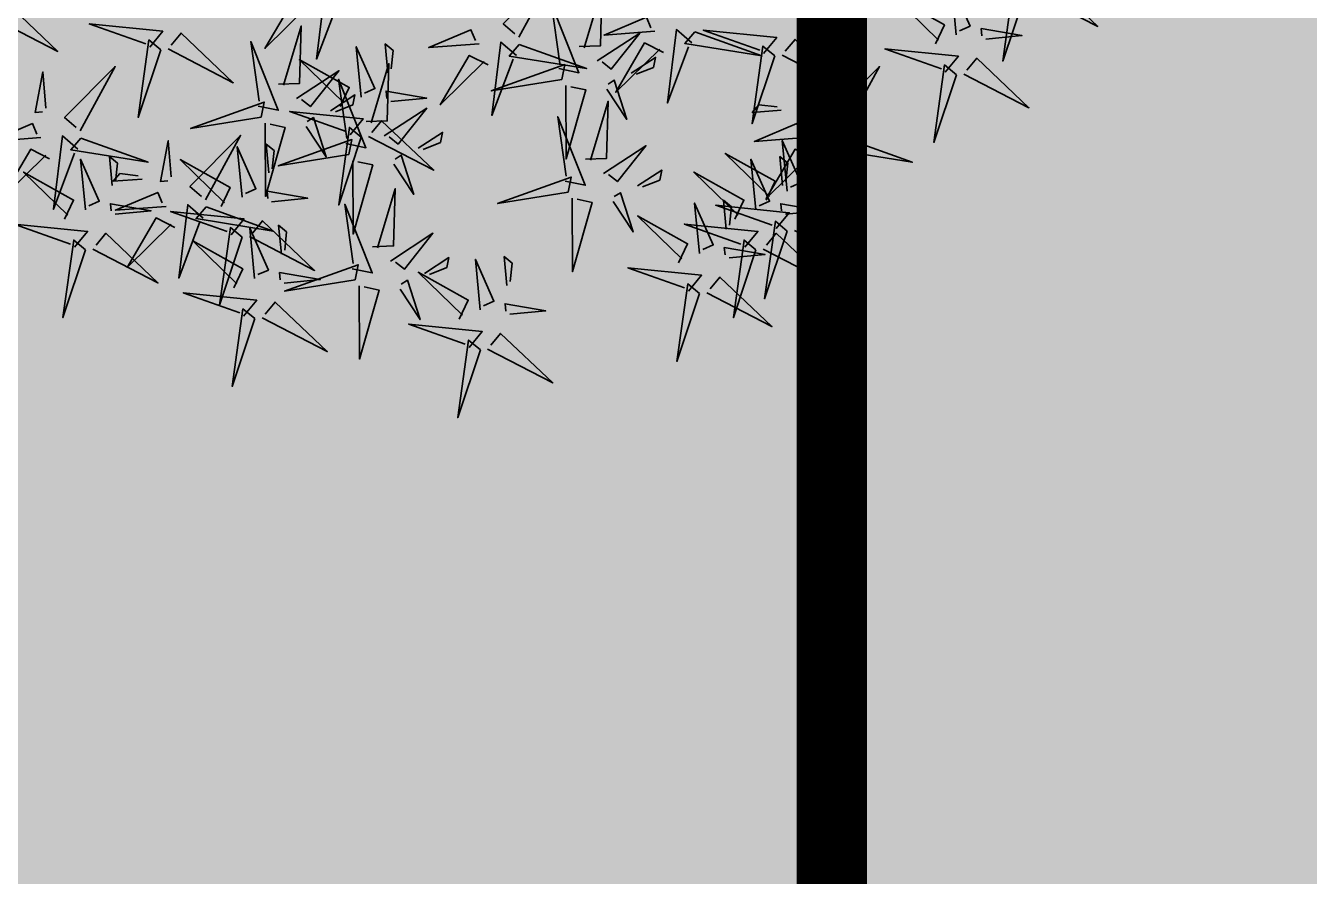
# Model space of a CAD drawing. Header units: millimetres. Extents: x -176651 to 424033, y -469666 to 486614.
# Drawn here: x 220462 to 221195, y 137448 to 137934 of the extents above; entities that cross this region are included whole.
import ezdxf

# ---------------------------------------------------------------- set-up
doc = ezdxf.new("R2010")
doc.units = ezdxf.units.MM
doc.linetypes.add('1625W-Roof Plan$0$DASHED', pattern=[0.75, 0.5, -0.25])
doc.layers.add('1625_West Villa$0$ad-Landscape', color=8, linetype='Continuous', lineweight=35)
for name, color, linetype in [('1625_West Villa$0$ad-Verandah', 8, 'Continuous'), ('1625W-Roof Plan$0$ad-Secondary Roof', 8, 'Continuous'), ('ad-Road', 8, 'Continuous'), ('ad-Road Hatch', 8, 'Continuous')]:
    doc.layers.add(name, color=color, linetype=linetype)

# ---------------------------------------------------------------- blocks, each defined once
blk = doc.blocks.new('A$C4fb60e89')
at = {"layer": 'ad-Road Hatch', "ltscale": 5, "transparency": 33554687}
h = blk.add_hatch(dxfattribs=at)
h.set_pattern_fill('AR-HBONE', color=256, scale=15)
h.set_pattern_definition([(45, (-193247.7, -428758.8), (0, 2155.2615), [4572, -1524]), (135, (-192170.1, -427681.1), (2e-13, 2155.2615), [4572, -1524])])
h.paths.add_polyline_path([(175594.49, -250240.98), (169177.86, -249341.09), (167473.46, -249057.13), (167473.46, -138693.88), (101313.46, -138693.88), (101313.46, -199953.88), (101307.71, -237994.62), (101040.35, -268290.99), (101007.75, -280967.74), (101066.44, -293683.61), (101242.5, -311127.18), (100909.94, -319343.59), (100949.06, -333937.5), (100668.66, -366959.64), (100727.35, -390982.85), (100668.66, -404585.58), (100538.24, -420418.47), (100466.51, -428758.78), (92426.17, -427265.48), (92163.46, -427209.5), (92163.46, -321453.88), (24803.46, -321453.88), (24803.46, -412960.51), (15653.46, -411028.55), (15653.5, -321452.2), (-19535.1, -321452.19), (-34427.45, -319476.7), (-65207.39, -315394.6), (-171770.14, -301268.1), (-185853.92, -298333.14), (-193247.71, -296831.54), (-193244.04, -292907.62), (-191913.77, -285219.41), (-191838.82, -284678.82), (-183397.39, -286393.18), (-169722.94, -289242.84), (-53141.22, -304697.51), (-18730.12, -309262.19), (15653.31, -309262.2), (15653.46, 703.42), (24803.46, 1114.59), (24803.46, -129543.88), (92163.46, -129543.88), (92163.46, 15133.29), (101313.46, 17712.85), (101313.46, -129543.88), (167473.46, -129543.88), (167473.46, 35551.59), (175737.95, 37855.03), (175848.81, 28595.27), (175835.76, 25947.37), (175777.08, 14040.48), (175855.33, 2315.8), (175659.7, -18036.12), (175731.43, -34038.55), (175718.39, -46839.2), (175672.74, -63402.44), (175816.2, -82071.94), (175542.32, -106356), (175490.15, -124640.77), (175574.93, -145018.77), (175731.43, -168892), (175796.64, -181268.79), (175796.64, -192667.42), (175744.47, -208200.35), (175829.24, -223276.81), (175887.93, -234871.08)])
h.paths.add_polyline_path([(24803.46, -309263.88), (92163.46, -309263.88), (92163.46, -138693.88), (24803.46, -138693.88)], flags=16)
blk = doc.blocks.new('1625_West Villa$0$bamboo')
at = {"layer": '1625_West Villa$0$ad-Landscape', "color": 76}
for points in [[(103.7, 1424.7), (54.4, 1572.3), (77.9, 1403.4), (103.7, 1424.7)], [(-387.8, 1356.5), (-437.1, 1504.1), (-413.6, 1335.2), (-387.8, 1356.5)], [(119.4, 1423.2), (261.4, 1496.7), (147.9, 1388.7), (126.6, 1414.5)], [(-372, 1355), (-230.1, 1428.5), (-343.6, 1320.5), (-364.9, 1346.4)], [(-160.7, 1284.9), (-160, 1444.8), (-116.9, 1294.1), (-149.7, 1287.2)], [(581.6, 1302), (532.2, 1449.6), (555.7, 1280.7), (581.6, 1302)], [(79.4, 1419.1), (107.8, 1384.6), (-52.4, 1368.4), (70.8, 1412)], [(597.3, 1300.4), (739.2, 1374), (625.7, 1265.9), (604.4, 1291.8)], [(-756.4, 1206.5), (-805.8, 1354.1), (-782.2, 1185.2), (-756.4, 1206.5)], [(-412.1, 1350.9), (-383.7, 1316.4), (-543.9, 1300.2), (-420.7, 1343.8)], [(-70.9, 1292.4), (-27.7, 1358.5), (-55.4, 1272.9), (-68.6, 1281.5)], [(57.7, 1357.7), (77.5, 1316.1), (-31.5, 1255.3), (64.8, 1349.1)], [(167.7, 1347.1), (246.3, 1339.5), (157.6, 1324.2), (159.1, 1340)], [(704.4, 1206.5), (655.1, 1354.1), (678.6, 1185.2), (704.4, 1206.5)], [(-415.1, 1179.2), (-464.4, 1326.8), (-440.9, 1157.9), (-415.1, 1179.2)], [(103.3, 1337.4), (92.8, 1227.4), (133.3, 1318.7), (110.4, 1328.8)], [(-433.8, 1289.5), (-414, 1248), (-523, 1187.1), (-426.7, 1280.9)], [(-169.3, 1271.7), (-323, 1296.4), (-162.4, 1238.9), (-169.3, 1271.7)], [(557.2, 1296.4), (585.7, 1261.9), (425.4, 1245.7), (548.6, 1289.3)], [(772.7, 1165.6), (723.3, 1313.2), (746.9, 1144.3), (772.7, 1165.6)], [(-740.7, 1205), (-598.8, 1278.5), (-712.2, 1170.5), (-733.6, 1196.4)], [(-500.1, 1137.3), (-534, 1108.2), (-553.5, 1268), (-507.4, 1145.8)], [(-388.2, 1269.3), (-398.7, 1159.2), (-358.2, 1250.5), (-381.1, 1260.6)], [(-323.8, 1278.9), (-245.2, 1271.3), (-333.9, 1256.1), (-332.4, 1271.8)], [(-18, 1257.9), (35, 1223.4), (30.4, 1245.3), (-7, 1260.2)], [(161.7, 1284.2), (155.7, 1221.3), (172.9, 1235.5), (168.8, 1275.6)], [(720.2, 1205), (862.1, 1278.5), (748.6, 1170.5), (727.3, 1196.4)], [(-561.9, 1157.8), (-603.1, 1137.1), (-666.2, 1244.8), (-570.4, 1150.5)], [(-399.4, 1177.7), (-257.4, 1251.3), (-370.9, 1143.2), (-392.2, 1169.1)], [(-175.7, 1247.6), (-131.9, 1256.8), (-191.9, 1107.3), (-173.4, 1236.6)], [(-92.2, 1230.9), (0.4, 1170.5), (-61.7, 1248.7), (-81.3, 1233.2)], [(303.5, 1094), (304.2, 1253.9), (347.3, 1103.2), (314.4, 1096.3)], [(535.5, 1235), (555.3, 1193.4), (446.4, 1132.5), (542.6, 1226.4)], [(788.4, 1164.1), (930.3, 1237.6), (816.9, 1129.6), (795.5, 1155.5)], [(-329.8, 1216), (-335.8, 1153.1), (-318.6, 1167.3), (-322.7, 1207.4)], [(581.2, 1214.7), (570.7, 1104.6), (611.1, 1195.9), (588.3, 1206.1)], [(645.6, 1224.3), (724.2, 1216.7), (635.4, 1201.5), (637, 1217.2)], [(-780.7, 1200.9), (-752.3, 1166.4), (-912.5, 1150.2), (-789.3, 1193.8)], [(-131.4, 1199.8), (-85.3, 1198.1), (-81.9, 1073.4), (-120.4, 1202.1)], [(680.1, 1200.9), (708.6, 1166.4), (548.3, 1150.2), (671.5, 1193.8)], [(-439.4, 1173.7), (-411, 1139.2), (-571.2, 1122.9), (-448, 1166.6)], [(-494, 1113.1), (-347.5, 1165.5), (-515.9, 1138.5), (-494, 1113.1)], [(-174.3, 1012.2), (-173.7, 1172.1), (-130.6, 1021.4), (-163.4, 1014.5)], [(393.3, 1101.5), (436.5, 1167.6), (408.8, 1082), (395.6, 1090.6)], [(748.4, 1160), (776.8, 1125.5), (616.6, 1109.3), (739.8, 1152.9)], [(639.6, 1161.5), (633.5, 1098.6), (650.8, 1112.8), (646.7, 1152.8)], [(-802.5, 1139.6), (-782.6, 1098), (-891.6, 1037.1), (-795.3, 1130.9)], [(-756.8, 1119.3), (-767.3, 1009.2), (-726.8, 1100.5), (-749.7, 1110.6)], [(-692.4, 1128.9), (-613.8, 1121.3), (-702.5, 1106.1), (-701, 1121.8)], [(-581.3, 1111.7), (-691.5, 1120), (-599.4, 1081.4), (-589.8, 1104.4)], [(658.4, 1139.6), (678.2, 1098), (569.2, 1037.1), (665.5, 1130.9)], [(704, 1119.3), (693.5, 1009.2), (734, 1100.5), (711.2, 1110.6)], [(768.4, 1128.9), (847.1, 1121.3), (758.3, 1106.1), (759.8, 1121.8)], [(-773.2, 987.3), (-807.1, 958.2), (-826.6, 1118), (-780.4, 995.8)], [(-461.1, 1112.3), (-441.3, 1070.7), (-550.3, 1009.8), (-454, 1103.7)], [(-495.2, 1097.3), (-418.8, 957), (-529.1, 1068.2), (-503.7, 1090.1)], [(-415.5, 1092), (-426, 981.9), (-385.5, 1073.2), (-408.4, 1083.4)], [(-351.1, 1101.6), (-272.5, 1094), (-361.2, 1078.8), (-359.7, 1094.5)], [(-155.7, 961.1), (-205, 1108.7), (-181.5, 939.8), (-155.7, 961.1)], [(294.9, 1080.8), (141.2, 1105.5), (301.8, 1048), (294.9, 1080.8)], [(726.6, 1098.6), (746.5, 1057), (637.5, 996.2), (733.8, 1090)], [(830.7, 1007.8), (789.5, 987.1), (726.4, 1094.8), (822.2, 1000.5)], [(892.5, 987.3), (858.6, 958.2), (839.1, 1118), (885.2, 995.8)], [(-698.4, 1066), (-704.4, 1003.1), (-687.2, 1017.3), (-691.3, 1057.4)], [(-365.5, 930.4), (-364.8, 1090.2), (-321.7, 939.6), (-354.5, 932.7)], [(-84.5, 1019.7), (-41.3, 1085.8), (-69, 1000.1), (-82.2, 1008.8)], [(288.5, 1056.7), (332.3, 1065.9), (272.3, 916.4), (290.8, 1045.7)], [(446.2, 1067), (499.2, 1032.5), (494.6, 1054.4), (457.2, 1069.3)], [(762.4, 1066), (756.4, 1003.1), (773.6, 1017.3), (769.5, 1057.4)], [(772.3, 1078.4), (761.8, 968.3), (802.3, 1059.6), (779.4, 1069.7)], [(836.7, 1088), (915.3, 1080.4), (826.6, 1065.2), (828.1, 1080.9)], [(-633.3, 1052.3), (-696.3, 1057), (-681.8, 1040.1), (-641.8, 1045)], [(-570.3, 1047.5), (-576.3, 968.8), (-593.4, 1057.2), (-577.6, 1056)], [(-357.1, 1038.7), (-363.1, 975.8), (-345.9, 990), (-350, 1030.1)], [(372, 1040), (464.6, 979.6), (402.5, 1057.8), (382.9, 1042.3)], [(-767.1, 963.1), (-620.5, 1015.5), (-788.9, 988.5), (-767.1, 963.1)], [(-183, 999), (-336.7, 1023.7), (-176.1, 966.2), (-183, 999)], [(-140, 959.5), (2, 1033.1), (-111.5, 925), (-132.8, 950.9)], [(289.9, 848.6), (290.5, 1008.4), (333.6, 857.8), (300.8, 850.9)], [(332.8, 1008.9), (378.9, 1007.2), (382.3, 882.5), (343.8, 1011.2)], [(830.7, 1025.1), (824.7, 962.2), (841.9, 976.4), (837.8, 1016.5)], [(898.5, 963.1), (1045.1, 1015.5), (876.7, 988.5), (898.5, 963.1)], [(-275.7, 937.9), (-232.5, 1004), (-260.1, 918.3), (-273.4, 927)], [(-189.3, 974.8), (-145.6, 984), (-205.5, 834.6), (-187, 963.9)], [(-31.6, 985.2), (21.3, 950.7), (16.7, 972.5), (-20.7, 987.5)], [(-180, 955.5), (-151.6, 921), (-311.8, 904.8), (-188.6, 948.4)], [(-105.9, 958.2), (-13.2, 897.8), (-75.4, 976), (-94.9, 960.5)], [(811.3, 961.7), (701, 970), (793.1, 931.4), (802.8, 954.4)], [(1141.3, 824.7), (1092, 972.3), (1115.5, 803.4), (1141.3, 824.7)], [(-768.3, 947.3), (-691.9, 807), (-802.2, 918.2), (-776.8, 940.1)], [(-374.1, 917.2), (-527.8, 941.9), (-367.2, 884.4), (-374.1, 917.2)], [(-145, 927.1), (-99, 925.4), (-95.6, 800.6), (-134.1, 929.4)], [(745.4, 783.8), (696, 931.4), (719.6, 762.5), (745.4, 783.8)], [(897.3, 947.3), (973.8, 807), (863.4, 918.2), (888.9, 940.1)], [(-592.6, 770.2), (-641.9, 917.8), (-618.4, 748.9), (-592.6, 770.2)], [(-380.5, 893), (-336.7, 902.2), (-396.6, 752.7), (-378.2, 882.1)], [(-222.7, 903.4), (-169.8, 868.9), (-174.4, 890.7), (-211.8, 905.7)], [(182.5, 782.8), (148.6, 753.6), (129.1, 913.5), (175.2, 791.2)], [(379.6, 856.1), (422.9, 922.2), (395.2, 836.5), (381.9, 845.1)], [(759.2, 902.3), (696.2, 907), (710.8, 890.1), (750.8, 895)], [(822.2, 897.5), (816.2, 818.8), (799.2, 907.2), (815, 906)], [(1157.1, 823.2), (1299, 896.7), (1185.5, 788.7), (1164.2, 814.6)], [(-297, 876.4), (-204.4, 816), (-266.5, 894.2), (-286.1, 878.7)], [(-201.7, 894.1), (-181.9, 852.5), (-290.9, 791.6), (-194.6, 885.5)], [(-156.1, 873.8), (-166.6, 763.7), (-126.1, 855), (-149, 865.2)], [(-91.7, 883.5), (-13.1, 875.8), (-101.8, 860.6), (-100.3, 876.4)], [(120.7, 803.3), (79.5, 782.6), (16.5, 890.3), (112.2, 796)], [(564.8, 755.5), (530.9, 726.4), (511.4, 886.2), (557.5, 764)], [(-576.8, 768.6), (-434.9, 842.2), (-548.4, 734.1), (-569.7, 760)], [(-336.2, 845.3), (-290.1, 843.6), (-286.7, 718.8), (-325.2, 847.6)], [(281.2, 835.4), (127.5, 860.1), (288.1, 802.6), (281.2, 835.4)], [(503, 776), (461.8, 755.3), (398.7, 863), (494.5, 768.7)], [(761.1, 782.3), (903, 855.8), (789.6, 747.8), (768.2, 773.7)], [(-97.7, 820.6), (-103.7, 757.7), (-86.5, 771.9), (-90.6, 811.9)], [(274.9, 811.2), (318.6, 820.4), (258.7, 670.9), (277.2, 800.3)], [(358.3, 794.5), (451, 734.2), (388.8, 812.4), (369.3, 796.8)], [(432.6, 821.6), (485.5, 787.1), (480.9, 808.9), (443.5, 823.9)], [(1117, 819.1), (1145.4, 784.6), (985.2, 768.4), (1108.4, 812)], [(-199.8, 660.1), (-233.7, 630.9), (-253.2, 790.8), (-207, 668.5)], [(188.6, 758.6), (335.2, 810.9), (166.8, 784), (188.6, 758.6)], [(570.9, 731.3), (717.4, 783.7), (549, 756.7), (570.9, 731.3)], [(1291.5, 647.4), (1242.1, 795), (1265.7, 626.1), (1291.5, 647.4)], [(-959.1, 700.5), (-817.2, 774), (-930.7, 666), (-952, 691.8)], [(-616.9, 764.6), (-588.5, 730.1), (-748.7, 713.9), (-625.5, 757.5)], [(-261.6, 680.5), (-302.7, 659.9), (-365.8, 767.6), (-270, 673.2)], [(101.4, 757.2), (-8.9, 765.5), (83.2, 726.9), (92.9, 749.9)], [(319.2, 763.5), (365.2, 761.8), (368.6, 637), (330.1, 765.8)], [(721.1, 778.2), (749.5, 743.7), (589.3, 727.5), (712.5, 771.1)], [(1095.3, 757.7), (1115.1, 716.2), (1006.1, 655.3), (1102.4, 749.1)], [(187.4, 742.8), (263.8, 602.4), (153.5, 713.7), (178.9, 735.5)], [(483.6, 729.9), (373.4, 738.2), (465.5, 699.6), (475.2, 722.6)], [(1140.9, 737.5), (1130.4, 627.4), (1170.9, 718.7), (1148, 728.8)], [(1205.3, 747.1), (1283.9, 739.5), (1195.2, 724.3), (1196.7, 740)], [(1307.2, 645.9), (1449.1, 719.5), (1335.7, 611.4), (1314.3, 637.3)]]:
    blk.add_lwpolyline(points, dxfattribs=at)
at = {"layer": '1625_West Villa$0$ad-Landscape', "color": 62}
for points in [[(-835, 1007.8), (-876.2, 987.1), (-939.2, 1094.8), (-843.4, 1000.5)], [(-854.3, 961.7), (-964.6, 970), (-872.5, 931.4), (-862.8, 954.4)], [(-843.4, 897.5), (-849.4, 818.8), (-866.4, 907.2), (-850.7, 906)]]:
    blk.add_lwpolyline(points, dxfattribs=at)
blk = doc.blocks.new('1625_West Villa$0$zw$6CCD')
at = {"transparency": 33554559}
h = blk.add_hatch(color=256, dxfattribs=at)
h.dxf.hatch_style = 1
h.set_gradient(color1=(153, 204, 0), color2=(63, 127, 0), name='INVSPHERICAL')
h.paths.add_polyline_path([(-2430, 0), (-2430, -3295), (-1520, -3295), (-1520, 0)])
h = blk.add_hatch(dxfattribs=at)
h.set_pattern_fill('GRASS', color=74, angle=360)
h.set_pattern_definition([(90, (-2430, 0), (-17.96051, 17.96051), [4.7625, -31.15852]), (45, (-2430, 0), (-17.96051, 17.96051), [4.7625, -20.6375]), (135, (-2430, 0), (-17.96051, -17.96051), [4.7625, -20.6375])])
h.paths.add_polyline_path([(-2430, 0), (-2430, -3295), (-1520, -3295), (-1520, 0)])
at = {"layer": '1625_West Villa$0$ad-Landscape', "linetype": 'Continuous', "xscale": -0.2620739326953535, "yscale": 0.2620739326953534, "zscale": 0.2620739326953535, "rotation": 179.9999999999999}
blk.add_blockref('1625_West Villa$0$bamboo', (-2047.91, -1092.95), dxfattribs=at)
blk = doc.blocks.new('1625W-Roof Plan$0$A$Ca594aa6c')
at = {"layer": '1625W-Roof Plan$0$ad-Secondary Roof', "linetype": '1625W-Roof Plan$0$DASHED', "ltscale": 2, "const_width": 40}
for points in [[(-1820, 450), (-1031.4, -2487.5), (-1820, -5425)], [(-1820, 450), (2380, 450), (4485.37, -2487.5), (2380, -5425), (-1820, -5425)]]:
    blk.add_lwpolyline(points, close=True, dxfattribs=at)
blk = doc.blocks.new('1625W-Roof Plan')
blk.add_blockref('1625W-Roof Plan$0$A$Ca594aa6c', (0, 13620))
blk = doc.blocks.new('1625_West Villa')
at = {"layer": '1625_West Villa$0$ad-Verandah'}
blk.add_blockref('1625_West Villa$0$zw$6CCD', (0, 13620), dxfattribs=at)
blk.add_blockref('1625W-Roof Plan', (0, 0))
blk = doc.blocks.new("All Plot's Villa Plans")
at = {"ltscale": 5}
blk.add_blockref('1625_West Villa', (222742.28, 125594.9), dxfattribs=at)

msp = doc.modelspace()

# ---------------------------------------------------------------- block references
at = {"ltscale": 5}
msp.add_blockref("All Plot's Villa Plans", (0, 0), dxfattribs=at)

# ---------------------------------------------------------------- next in the draw order: block references
at = {"layer": 'ad-Road', "ltscale": 5}
msp.add_blockref('A$C4fb60e89', (191838.82, 428758.78), dxfattribs=at)

doc.saveas('drawing.dxf')
